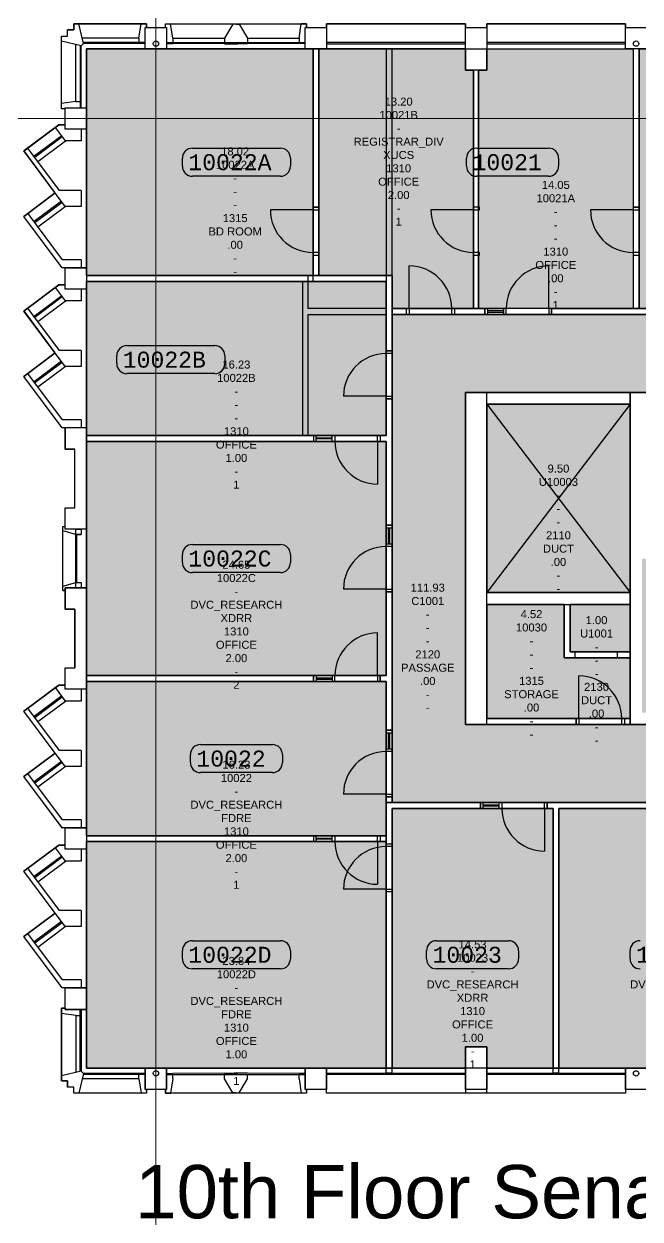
# Model space of a CAD drawing. Header units: millimetres. Extents: x -1147 to 79283, y -22262 to 494.
# Drawn here: x -1147 to 10403, y -21907 to 494 of the extents above; entities that cross this region are included whole.
import ezdxf

# ---------------------------------------------------------------- set-up
doc = ezdxf.new("R2010")
doc.units = ezdxf.units.MM
doc.header["$MEASUREMENT"] = 0
for name, color, linetype in [('BL', 8, 'Continuous'), ('BRICK_WALLS_P4', 1, 'Continuous'), ('COLUMNS_P5', 3, 'Continuous'), ('DR', 8, 'Continuous'), ('GROS$', 1, 'Continuous'), ('HL-TMP', 7, 'Continuous'), ('RM$', 5, 'Continuous'), ('RM$TXT', 5, 'Continuous'), ('SAPSE_P7', 20, 'Continuous'), ('TEXT', 7, 'Continuous'), ('WA', 6, 'Continuous'), ('WA_EXT', 7, 'Continuous'), ('WN', 4, 'Continuous')]:
    doc.layers.add(name, color=color, linetype=linetype)
doc.styles.add('arial', font='arial.ttf')
doc.styles.add('MONOTXT', font='monotxt.shx')
doc.styles.get("Standard").update_dxf_attribs({"font": 'arial.ttf'})

msp = doc.modelspace()

# ---------------------------------------------------------------- hatches: boundary and pattern name
at = {"layer": 'HL-TMP', "true_color": 0xffff00}
h = msp.add_hatch(color=2, dxfattribs=at)
h.paths.add_polyline_path([(5643, -5636), (5643, -4331), (28, -4331), (28, -7221), (5643, -7221)], flags=0)
h.paths.add_polyline_path([(5643, -7331), (28, -7331), (28, -11721), (5643, -11721), (5643, -10151)], flags=0)
h.paths.add_polyline_path([(5643, -14831), (28, -14831), (28, -19076), (5643, -19076)], flags=0)
h.paths.add_polyline_path([(8773, -14211), (5753, -14211), (5753, -19076), (7128, -19076), (7128, -18676), (7528, -18676), (7528, -19076), (8773, -19076)], flags=0)
h.paths.add_polyline_path([(13273, -14211), (8883, -14211), (8883, -19076), (13273, -19076)], flags=0)
h.paths.add_polyline_path([(16273, -14211), (13383, -14211), (13383, -19076), (16273, -19076)], flags=0)
h.paths.add_polyline_path([(19273, -14211), (16383, -14211), (16383, -19076), (19273, -19076)], flags=0)
h.paths.add_polyline_path([(22273, -14211), (19383, -14211), (19383, -19076), (22273, -19076)], flags=0)
h.paths.add_polyline_path([(26806, -14211), (25446, -14211), (25446, -16274), (22383, -16274), (22383, -19076), (26806, -19076)], flags=0)
h.paths.add_polyline_path([(29741, -14211), (26916, -14211), (26916, -19076), (29741, -19076)], flags=0)
h.paths.add_polyline_path([(32741, -14211), (32692, -14211), (29851, -14211), (29851, -19076), (32741, -19076)], flags=0)
h.paths.add_polyline_path([(37273, -14211), (32851, -14211), (32851, -19076), (37273, -19076)], flags=0)
h.paths.add_polyline_path([(40273, -14211), (37383, -14211), (37383, -19076), (40128, -19076), (40128, -18676), (40273, -18676)], flags=0)
h.paths.add_polyline_path([(43273, -14211), (40383, -14211), (40383, -18676), (40528, -18676), (40528, -19076), (43273, -19076)], flags=0)
h.paths.add_polyline_path([(47628, -11831), (42013, -11831), (42013, -14101), (43383, -14101), (43383, -19076), (47628, -19076)], flags=0)
h.paths.add_polyline_path([(47628, -8831), (42013, -8831), (42013, -11721), (47628, -11721)], flags=0)
h.paths.add_polyline_path([(47628, -5843), (42013, -5843), (42013, -8721), (47628, -8721)], flags=0)
h.paths.add_polyline_path([(47628, 24), (43383, 24), (43383, -4331), (42013, -4331), (42013, -4369), (42013, -5733), (47628, -5733)], flags=0)
h.paths.add_polyline_path([(43273, 24), (40528, 24), (40528, -376), (40383, -376), (40383, -4221), (43273, -4221)], flags=0)
h.paths.add_polyline_path([(40273, -376), (40128, -376), (40128, 24), (37383, 24), (37383, -4841), (40273, -4841)], flags=0)
h.paths.add_polyline_path([(37273, 24), (32916, 24), (32916, -4841), (37273, -4841), (37273, -4694)], flags=0)
h.paths.add_polyline_path([(32806, 24), (29793, 24), (29793, -4841), (32806, -4841)], flags=0)
h.paths.add_polyline_path([(28254, 24), (29683, 24), (29683, -4841), (28254, -4841)], flags=0)
h.paths.add_polyline_path([(22383, 24), (25273, 24), (25273, -4841), (22383, -4841)], flags=0)
h.paths.add_polyline_path([(19383, 24), (22273, 24), (22273, -4841), (19383, -4841)], flags=0)
h.paths.add_polyline_path([(19273, 24), (16383, 24), (16383, -4841), (19273, -4841)], flags=0)
h.paths.add_polyline_path([(16273, 24), (13383, 24), (13383, -4841), (16273, -4841)], flags=0)
h.paths.add_polyline_path([(13273, 24), (10383, 24), (10383, -4841), (13273, -4841)], flags=0)
h.paths.add_polyline_path([(7528, 24), (10273, 24), (10273, -4841), (7373, -4841), (7373, -376), (7528, -376)], flags=0)
h.paths.add_polyline_path([(7283, -376), (7128, -376), (7128, 24), (4383, 24), (4383, -4221), (5753, -4221), (5753, -4841), (7283, -4841)], flags=0)
h.paths.add_polyline_path([(5643, -11831), (28, -11831), (28, -14721), (5643, -14721), (5643, -14101)], flags=0)
at = {"layer": 'HL-TMP', "true_color": 0xffcc00}
h = msp.add_hatch(color=40, dxfattribs=at)
h.paths.add_polyline_path([(4273, 24), (28, 24), (28, -4221), (4273, -4221)], flags=0)
h.paths.add_polyline_path([(33673, -6526), (31438, -6526), (31438, -8706), (33673, -8706)], flags=0)
h.paths.add_polyline_path([(35773, -8806), (33773, -8806), (31438, -8806), (31438, -12526), (32427, -12526), (34218, -12526), (34218, -11776), (34218, -11326), (35773, -11326)], flags=0)
at = {"layer": 'HL-TMP', "true_color": 0x666666}
h = msp.add_hatch(color=251, dxfattribs=at)
h.paths.add_polyline_path([(19598, -6636), (16438, -6636), (16438, -12526), (19598, -12526)], flags=0)
h.paths.add_polyline_path([(31218, -6526), (28058, -6526), (28058, -6636), (28058, -12416), (31218, -12416)], flags=0)
h.paths.add_polyline_path([(37218, -4951), (5753, -4951), (5753, -5636), (5753, -10151), (5753, -14101), (37218, -14101), (37218, -12636), (35883, -12636), (32427, -12636), (27838, -12636), (27838, -12036), (25438, -12036), (25438, -12636), (23028, -12636), (22218, -12636), (22218, -12036), (19818, -12036), (19818, -12636), (19598, -12636), (13438, -12636), (13218, -12636), (10218, -12636), (7128, -12636), (7128, -6416), (35883, -6416), (35883, -12636), (37218, -12636)], flags=0)
h.paths.add_polyline_path([(25218, -6526), (22438, -6526), (22438, -11316), (22438, -11316), (22438, -12526), (23028, -12526), (25218, -12526), (25218, -12482)], flags=0)
h.paths.add_polyline_path([(11718, -9526), (10438, -9526), (10438, -12416), (11718, -12416)], flags=0)
h.paths.add_polyline_path([(41903, -5733), (41903, -4331), (40383, -4331), (40383, -4951), (37438, -4951), (37438, -6416), (40528, -6416), (40528, -12636), (40128, -12636), (37328, -12636), (37318, -14101), (41903, -14101)], flags=0)
at = {"layer": 'HL-TMP', "true_color": 0x99cd66}
h = msp.add_hatch(color=73, dxfattribs=at)
h.paths.add_polyline_path([(13218, -9636), (11938, -9636), (11938, -11196), (13218, -11196)], flags=0)
h.paths.add_polyline_path([(13218, -11416), (11938, -11416), (11938, -12416), (13218, -12416)], flags=0)
h.paths.add_polyline_path([(10218, -6636), (7528, -6636), (7528, -10166), (10218, -10166)], flags=0)
at = {"layer": 'HL-TMP', "true_color": 0xff6633}
h = msp.add_hatch(color=30, dxfattribs=at)
h.paths.add_polyline_path([(10218, -11386), (8982, -11386), (8982, -10386), (7528, -10386), (7528, -12526), (10218, -12526)], flags=0)
h.paths.add_polyline_path([(40128, -10386), (37438, -10386), (37438, -12416), (40128, -12416)], flags=0)
h.paths.add_polyline_path([(35773, -11426), (34318, -11426), (34318, -11776), (34438, -11776), (34438, -12526), (35773, -12526)], flags=0)
at = {"layer": 'HL-TMP', "true_color": 0x66cd4f}
msp.add_hatch(color=93, dxfattribs=at).paths.add_polyline_path([(10218, -10386), (9092, -10386), (9092, -11276), (9184, -11276), (10218, -11276)], flags=16)

# ---------------------------------------------------------------- linework, layer by layer
at = {"linetype": 'Continuous', "lineweight": 0}
for p, direction in [((1328, 24), (0, 1)), ((28, -1276), (1, 0))]:
    msp.add_xline(p, direction, dxfattribs=at)
at = {"layer": 'BL', "linetype": 'Continuous'}
for p, q in [((10218, -6636), (7528, -10166)), ((7528, -6636), (10218, -10166))]:
    msp.add_line(p, q, dxfattribs=at)
at = {"layer": 'BRICK_WALLS_P4', "linetype": 'Continuous'}
for p, q in [((7528, -6416), (10218, -6416)), ((7528, -6636), (7528, -6416)), ((10218, -6416), (10218, -6636)), ((7528, -6636), (10218, -6636)), ((7528, -10166), (10218, -10166)), ((7528, -10386), (7528, -10166)), ((10218, -10166), (10218, -10386)), ((7528, -10386), (8982, -10386)), ((8982, -10386), (10218, -10386)), ((8982, -10386), (8982, -11386)), ((9092, -10386), (9092, -11276)), ((8982, -11386), (10218, -11386)), ((9092, -11276), (10218, -11276)), ((9184, -11386), (9184, -11276)), ((9979, -11386), (9979, -11276)), ((10218, -11386), (10218, -11276)), ((7528, -12636), (7528, -12526)), ((9208, -12526), (7528, -12526)), ((9208, -12526), (9208, -12636)), ((10108, -12526), (10108, -12636)), ((10218, -12526), (10108, -12526)), ((10218, -12526), (10218, -12636)), ((9208, -12636), (7528, -12636)), ((10218, -12636), (10108, -12636))]:
    msp.add_line(p, q, dxfattribs=at)
at = {"layer": 'COLUMNS_P5', "linetype": 'Continuous'}
for p, q in [((7528, -6416), (7128, -6416)), ((7128, -12636), (7128, -6416)), ((7528, -12636), (7528, -6416)), ((10218, -12636), (10218, -6416)), ((10218, -6416), (10438, -6416)), ((28, -7076), (28, -8976)), ((-192, -8576), (-192, -7476)), ((28, -11976), (28, -10076)), ((-192, -10476), (-192, -11576)), ((7528, -12636), (7128, -12636)), ((10218, -12636), (10438, -12636))]:
    msp.add_line(p, q, dxfattribs=at)
for points in [[(1528, 24), (1128, 24), (1128, 424), (1528, 424), (1528, 24)], [(4528, 24), (4128, 24), (4128, 424), (4528, 424), (4528, 24)], [(7128, 424), (7528, 424), (7528, -376), (7128, -376), (7128, 424)], [(10528, 24), (10128, 24), (10128, 424), (10528, 424), (10528, 24)], [(28, -1476), (-372, -1476), (-372, -1076), (28, -1076), (28, -1476)], [(28, -4476), (-372, -4476), (-372, -4076), (28, -4076), (28, -4476)], [(28, -7076), (-372, -7076), (-372, -7476), (-192, -7476)], [(28, -8976), (-372, -8976), (-372, -8576), (-192, -8576)], [(28, -10076), (-372, -10076), (-372, -10476), (-192, -10476)], [(28, -11976), (-372, -11976), (-372, -11576), (-192, -11576)], [(28, -14976), (-372, -14976), (-372, -14576), (28, -14576), (28, -14976)], [(28, -17976), (-372, -17976), (-372, -17576), (28, -17576), (28, -17976)], [(7528, -19476), (7128, -19476), (7128, -18676), (7528, -18676), (7528, -19476)], [(1528, -19476), (1128, -19476), (1128, -19076), (1528, -19076), (1528, -19476)], [(4528, -19476), (4128, -19476), (4128, -19076), (4528, -19076), (4528, -19476)], [(10528, -19476), (10128, -19476), (10128, -19076), (10528, -19076), (10528, -19476)]]:
    msp.add_lwpolyline(points, dxfattribs=at)
at = {"layer": 'COLUMNS_P5', "linetype": 'Continuous', "lineweight": -3}
for centre in [(1328, 124), (10328, 124), (1328, -19176), (10328, -19176)]:
    msp.add_circle(centre, 50, dxfattribs=at)
at = {"layer": 'DR', "linetype": 'Continuous'}
for p, q in [((4273, -2991), (3473, -2991)), ((7283, -2991), (6483, -2991)), ((10273, -2991), (9473, -2991)), ((6073, -4841), (6073, -4041)), ((8693, -4841), (8693, -4041)), ((5643, -6486), (4843, -6486)), ((5483, -7331), (5483, -8131)), ((5643, -10101), (4843, -10101)), ((5483, -11721), (5483, -10921)), ((9258, -12526), (9258, -11726)), ((5643, -13943), (4843, -13943)), ((8613, -14211), (8613, -15011)), ((5483, -14831), (5483, -15631)), ((5643, -15726), (4843, -15726))]:
    msp.add_line(p, q, dxfattribs=at)
for points in [[(4383, -2991), (4383, -2941), (4273, -2941), (4273, -2991), (4383, -2991)], [(7393, -2991), (7393, -2941), (7283, -2941), (7283, -2991), (7393, -2991)], [(10383, -2991), (10383, -2941), (10273, -2941), (10273, -2991), (10383, -2991)], [(4383, -3841), (4383, -3791), (4273, -3791), (4273, -3841), (4383, -3841)], [(7393, -3841), (7393, -3791), (7283, -3791), (7283, -3841), (7393, -3841)], [(10383, -3841), (10383, -3791), (10273, -3791), (10273, -3841), (10383, -3841)], [(6073, -4951), (6023, -4951), (6023, -4841), (6073, -4841), (6073, -4951)], [(6923, -4951), (6873, -4951), (6873, -4841), (6923, -4841), (6923, -4951)], [(7543, -4841), (7543, -4951), (7493, -4951), (7493, -4841), (7543, -4841)], [(7843, -4951), (7893, -4951), (7893, -4841), (7843, -4841), (7843, -4951)], [(8693, -4951), (8743, -4951), (8743, -4841), (8693, -4841), (8693, -4951)], [(5753, -5636), (5753, -5686), (5643, -5686), (5643, -5636), (5753, -5636)], [(5753, -6486), (5753, -6536), (5643, -6536), (5643, -6486), (5753, -6486)], [(4333, -7331), (4333, -7221), (4283, -7221), (4283, -7331), (4333, -7331)], [(4633, -7221), (4683, -7221), (4683, -7331), (4633, -7331), (4633, -7221)], [(5483, -7221), (5533, -7221), (5533, -7331), (5483, -7331), (5483, -7221)], [(5643, -8951), (5753, -8951), (5753, -8901), (5643, -8901), (5643, -8951)], [(5753, -9251), (5753, -9301), (5643, -9301), (5643, -9251), (5753, -9251)], [(5753, -10101), (5753, -10151), (5643, -10151), (5643, -10101), (5753, -10101)], [(4333, -11721), (4333, -11831), (4283, -11831), (4283, -11721), (4333, -11721)], [(4633, -11831), (4683, -11831), (4683, -11721), (4633, -11721), (4633, -11831)], [(5483, -11831), (5533, -11831), (5533, -11721), (5483, -11721), (5483, -11831)], [(9258, -12636), (9208, -12636), (9208, -12526), (9258, -12526), (9258, -12636)], [(10108, -12636), (10058, -12636), (10058, -12526), (10108, -12526), (10108, -12636)], [(5643, -12793), (5753, -12793), (5753, -12743), (5643, -12743), (5643, -12793)], [(5753, -13093), (5753, -13143), (5643, -13143), (5643, -13093), (5753, -13093)], [(5753, -13943), (5753, -13993), (5643, -13993), (5643, -13943), (5753, -13943)], [(7463, -14211), (7463, -14101), (7413, -14101), (7413, -14211), (7463, -14211)], [(7763, -14101), (7813, -14101), (7813, -14211), (7763, -14211), (7763, -14101)], [(8613, -14101), (8663, -14101), (8663, -14211), (8613, -14211), (8613, -14101)], [(4333, -14831), (4333, -14721), (4283, -14721), (4283, -14831), (4333, -14831)], [(4633, -14721), (4683, -14721), (4683, -14831), (4633, -14831), (4633, -14721)], [(5483, -14721), (5533, -14721), (5533, -14831), (5483, -14831), (5483, -14721)], [(5753, -14876), (5753, -14926), (5643, -14926), (5643, -14876), (5753, -14876)], [(5753, -15726), (5753, -15776), (5643, -15776), (5643, -15726), (5753, -15726)]]:
    msp.add_lwpolyline(points, dxfattribs=at)
for centre, start, end in [((4273, -2991), 180, 270), ((7283, -2991), 180, 270), ((10273, -2991), 180, 270), ((6073, -4841), 0, 90), ((8693, -4841), 90, 180), ((5643, -6486), 90, 180), ((5483, -7331), 180, 270), ((5643, -10101), 90, 180), ((5483, -11721), 90, 180), ((9258, -12526), 0, 90), ((5643, -13943), 90, 180), ((8613, -14211), 180, 270), ((5483, -14831), 180, 270), ((5643, -15726), 90, 180)]:
    msp.add_arc(centre, 800, start, end, dxfattribs=at)
at = {"layer": 'GROS$'}
for points in [[(10528, -19476), (10128, -19476), (10128, -19546), (4528, -19546), (4528, -19476), (4208, -19476), (4152, -19476), (4152, -19511), (4152, -19546), (1505, -19546), (1505, -19476), (1152, -19476), (1152, -19546), (-209, -19546), (-209, -19490), (-209, -19435), (-270, -19435), (-330, -19435), (-330, -19313), (-442, -19313), (-442, -17953), (-372, -17953), (-372, -17576), (-427, -17576), (-1147, -16613), (-560, -16174), (-1147, -15388), (-491, -14898), (-372, -14898), (-372, -14576), (-418, -14576), (-424, -14580), (-1147, -13613), (-560, -13174), (-1147, -12388), (-491, -11898), (-372, -11898), (-372, -11576), (-192, -11576), (-192, -10476), (-372, -10476), (-372, -10125), (-417, -10125), (-417, -8926), (-372, -8926), (-372, -8576), (-192, -8576), (-192, -7476), (-372, -7476), (-372, -7076), (-427, -7076), (-1147, -6113), (-560, -5674), (-1142, -4885), (-491, -4398), (-372, -4398), (-372, -4076), (-427, -4076), (-1147, -3113), (-560, -2674), (-1142, -1885), (-491, -1398), (-372, -1398), (-372, -1099), (-442, -1099), (-442, 262), (-330, 262), (-330, 383), (-209, 383), (-209, 494), (1152, 494), (1152, 424), (1505, 424), (1505, 494), (4152, 494), (4152, 424), (4528, 424), (4528, 494), (7128, 494), (7128, 424), (7528, 424), (7528, 494), (10128, 494), (10128, 424), (10528, 424)], [(40128, -19076), (7528, -19076), (7528, -18676), (7128, -18676), (7128, -19076), (28, -19076), (28, -14831), (5643, -14831), (5643, -14721), (28, -14721), (28, -11831), (5643, -11831), (5643, -14101), (5753, -14101), (5753, -10151), (5643, -10151), (5643, -11721), (28, -11721), (28, -7331), (5643, -7331), (5643, -10151), (5753, -10151), (5753, -5636), (5643, -5636), (5643, -7221), (28, -7221), (28, -4331), (5643, -4331), (5643, -5636), (5753, -5636), (5753, -4221), (28, -4221), (28, 24), (4273, 24), (4273, -4221), (4383, -4221), (4383, 24), (7128, 24), (7128, -376), (7283, -376), (7283, -4841), (7373, -4841), (7373, -376), (7528, -376), (7528, 24), (10273, 24), (10273, -4841), (10383, -4841), (10383, 24), (13273, 24)], [(40273, -4841), (5753, -4841), (5753, -4951), (40383, -4951)], [(35883, -6416), (7128, -6416), (7128, -12636), (10218, -12636), (10218, -12526), (7528, -12526), (7528, -10386), (8982, -10386), (8982, -11386), (10218, -11386), (10218, -11276), (9184, -11276), (9092, -11276), (9092, -10386), (10218, -10386), (10218, -10166), (7528, -10166), (7528, -6636), (10218, -6636), (10218, -12636), (13218, -12636)], [(37218, -14101), (5753, -14101), (5643, -14101), (5643, -19076), (5753, -19076), (5753, -14211), (8773, -14211), (8773, -19076), (8883, -19076), (8883, -14211), (13273, -14211), (13273, -19076), (13383, -19076), (13383, -14211), (16273, -14211), (16273, -19076), (16383, -19076), (16383, -14211), (19273, -14211), (19273, -19076), (19383, -19076), (19383, -14211), (22273, -14211)]]:
    msp.add_lwpolyline(points, dxfattribs=at)
at = {"layer": 'RM$'}
for points in [[(4273, 24), (28, 24), (28, -4221), (4273, -4221)], [(7283, -376), (7283, -376), (7283, -376), (7128, -376), (7128, 24), (4383, 24), (4383, -4221), (5753, -4221), (5753, -4841), (7283, -4841)], [(7528, 24), (10273, 24), (10273, -4841), (7373, -4841), (7373, -376), (7528, -376)], [(13273, 24), (10383, 24), (10383, -4841), (13273, -4841)], [(5643, -5636), (5643, -4331), (28, -4331), (28, -7221), (5643, -7221)], [(10218, -6636), (7528, -6636), (7528, -10166), (10218, -10166)], [(5643, -7331), (28, -7331), (28, -11721), (5643, -11721), (5643, -10151)], [(10218, -11386), (8982, -11386), (8982, -10386), (7528, -10386), (7528, -12526), (10218, -12526)], [(10218, -10386), (9092, -10386), (9092, -11276), (9184, -11276), (10218, -11276)], [(5643, -11831), (28, -11831), (28, -14721), (5643, -14721), (5643, -14101)], [(8773, -14211), (5753, -14211), (5753, -19076), (7128, -19076), (7128, -18676), (7528, -18676), (7528, -19076), (8773, -19076)], [(13273, -14211), (8883, -14211), (8883, -19076), (13273, -19076)], [(5643, -14831), (28, -14831), (28, -19076), (5643, -19076)]]:
    msp.add_lwpolyline(points, close=True, dxfattribs=at)
for points in [[(37218, -4951), (5753, -4951), (5753, -5636), (5753, -10151), (5753, -14101), (37218, -14101)], [(23028, -12636), (22218, -12636), (22218, -12036), (19818, -12036), (19818, -12636), (19598, -12636), (13438, -12636), (13218, -12636), (10218, -12636), (7128, -12636), (7128, -6416), (35883, -6416)]]:
    msp.add_lwpolyline(points, dxfattribs=at)
at = {"layer": 'SAPSE_P7', "linetype": 'Continuous'}
for p, q in [((2011, -1836), (3661, -1836)), ((7338, -1836), (8688, -1836)), ((1823, -2173), (1823, -2023)), ((3848, -2023), (3848, -2173)), ((7151, -2173), (7151, -2023)), ((8876, -2023), (8876, -2173)), ((3661, -2361), (2011, -2361)), ((8688, -2361), (7338, -2361)), ((781, -5536), (2431, -5536)), ((593, -5874), (593, -5724)), ((2618, -5724), (2618, -5874)), ((2431, -6061), (781, -6061)), ((2011, -9263), (3661, -9263)), ((1823, -9601), (1823, -9451)), ((3848, -9451), (3848, -9601)), ((3661, -9788), (2011, -9788)), ((1973, -13351), (1973, -13201)), ((2161, -13013), (3511, -13013)), ((3698, -13201), (3698, -13351)), ((3511, -13538), (2161, -13538)), ((2011, -16691), (3661, -16691)), ((6588, -16691), (7938, -16691)), ((1823, -17028), (1823, -16878)), ((3848, -16878), (3848, -17028)), ((6401, -17028), (6401, -16878)), ((8126, -16878), (8126, -17028)), ((10216, -17028), (10216, -16878)), ((3661, -17216), (2011, -17216)), ((7938, -17216), (6588, -17216))]:
    msp.add_line(p, q, dxfattribs=at)
for points in [[(28, 24), (5643, 24), (5643, -4841), (4183, -4841), (4183, -4221), (28, -4221), (28, 24)], [(5753, 24), (10273, 24), (10273, -4841), (5753, -4841), (5753, 24)], [(10383, 24), (13273, 24), (13273, -4841), (10383, -4841), (10383, 24)], [(28, -4331), (4073, -4331), (4073, -7221), (28, -7221), (28, -4331)], [(4183, -7221), (4183, -4951), (5643, -4951), (5643, -7221), (4183, -7221)], [(28, -7331), (5643, -7331), (5643, -11721), (28, -11721), (28, -7331)], [(7528, -10386), (8982, -10386), (8982, -11386), (10218, -11386), (10218, -12526), (7528, -12526), (7528, -10386)], [(28, -11831), (5643, -11831), (5643, -14721), (28, -14721), (28, -11831)], [(5753, -14211), (8773, -14211), (8773, -19076), (5753, -19076), (5753, -14211)], [(8883, -14211), (13273, -14211), (13273, -19076), (8883, -19076), (8883, -14211)], [(28, -14831), (5643, -14831), (5643, -19076), (28, -19076), (28, -14831)]]:
    msp.add_lwpolyline(points, close=True, dxfattribs=at)
for centre, start, end in [((2011, -2023), 90, 180), ((3661, -2023), 0, 90), ((7338, -2023), 90, 180), ((8688, -2023), 0, 90), ((2011, -2173), 180, 270), ((3661, -2173), 270, 0), ((7338, -2173), 180, 270), ((8688, -2173), 270, 0), ((781, -5724), 90, 180), ((2431, -5724), 0, 90), ((781, -5874), 180, 270), ((2431, -5874), 270, 0), ((2011, -9451), 90, 180), ((3661, -9451), 0, 90), ((2011, -9601), 180, 270), ((3661, -9601), 270, 0), ((2161, -13201), 90, 180), ((3511, -13201), 0, 90), ((2161, -13351), 180, 270), ((3511, -13351), 270, 0), ((2011, -16878), 90, 180), ((3661, -16878), 0, 90), ((6588, -16878), 90, 180), ((7938, -16878), 0, 90), ((10403, -16878), 90, 180), ((2011, -17028), 180, 270), ((3661, -17028), 270, 0), ((6588, -17028), 180, 270), ((7938, -17028), 270, 0), ((10403, -17028), 180, 270)]:
    msp.add_arc(centre, 188, start, end, dxfattribs=at)
at = {"layer": 'WA', "linetype": 'Continuous'}
for p, q in [((4273, -2941), (4273, 24)), ((4383, -2941), (4383, 24)), ((10273, 24), (10273, -2941)), ((10383, 24), (10273, 24)), ((10383, 24), (10383, -2941)), ((4273, -2941), (4383, -2941)), ((10273, -2941), (10383, -2941)), ((4273, -3841), (4383, -3841)), ((4273, -4331), (4273, -3841)), ((4383, -4221), (4383, -3841)), ((10273, -3841), (10383, -3841)), ((10273, -3841), (10273, -4841)), ((10383, -3841), (10383, -4841)), ((4383, -4221), (5753, -4221)), ((5753, -4841), (5753, -4221)), ((4273, -4331), (5643, -4331)), ((5643, -5636), (5643, -4331)), ((5753, -4841), (6073, -4841)), ((6873, -4841), (7493, -4841)), ((7493, -4841), (7493, -4951)), ((8743, -4841), (10273, -4841)), ((8743, -4841), (8743, -4951)), ((10383, -4841), (10493, -4841)), ((5753, -4951), (6073, -4951)), ((5753, -5636), (5753, -4951)), ((6873, -4951), (7493, -4951)), ((8743, -4951), (10493, -4951)), ((5643, -5636), (5753, -5636)), ((5643, -6536), (5753, -6536)), ((5643, -7221), (5643, -6536)), ((5753, -8901), (5753, -6536)), ((4073, -7221), (28, -7221)), ((28, -7331), (28, -7221)), ((4183, -7331), (28, -7331)), ((4073, -7221), (4183, -7221)), ((4283, -7221), (4183, -7221)), ((4283, -7331), (4183, -7331)), ((4283, -7221), (4283, -7331)), ((5533, -7221), (5533, -7331)), ((5643, -7221), (5533, -7221)), ((5643, -7331), (5533, -7331)), ((5643, -8901), (5643, -7331)), ((5643, -8901), (5753, -8901)), ((5753, -10151), (5643, -10151)), ((5643, -11721), (5643, -10151)), ((5753, -12743), (5753, -10151)), ((28, -11721), (28, -11831)), ((4283, -11721), (28, -11721)), ((4283, -11831), (28, -11831)), ((4283, -11721), (4283, -11831)), ((5533, -11721), (5533, -11831)), ((5643, -11721), (5533, -11721)), ((5643, -11831), (5533, -11831)), ((5643, -12743), (5643, -11831)), ((5643, -12743), (5753, -12743)), ((5643, -13993), (5753, -13993)), ((5643, -14721), (5643, -13993)), ((5753, -14101), (5753, -13993)), ((5753, -14101), (7413, -14101)), ((7413, -14211), (7413, -14101)), ((8663, -14101), (10453, -14101)), ((8663, -14211), (8663, -14101)), ((5753, -14211), (7413, -14211)), ((5753, -14926), (5753, -14211)), ((8663, -14211), (8773, -14211)), ((8773, -15211), (8773, -14211)), ((8883, -14211), (10453, -14211)), ((8883, -15211), (8883, -14211)), ((28, -14721), (28, -14831)), ((4283, -14721), (28, -14721)), ((4283, -14721), (4283, -14831)), ((5533, -14721), (5533, -14831)), ((5643, -14721), (5533, -14721)), ((4283, -14831), (28, -14831)), ((5643, -14831), (5533, -14831)), ((5643, -14926), (5643, -14831)), ((8773, -19175), (8773, -15211)), ((8883, -19175), (8883, -15211)), ((5643, -19175), (5643, -15726)), ((5753, -19175), (5753, -15726)), ((5753, -19175), (5643, -19175)), ((8883, -19175), (8773, -19175))]:
    msp.add_line(p, q, dxfattribs=at)
at = {"layer": 'WA'}
for p, q in [((7283, -376), (7283, -2991)), ((7373, -376), (7373, -2991)), ((7283, -3791), (7283, -4841)), ((7373, -3791), (7373, -4841))]:
    msp.add_line(p, q, dxfattribs=at)
at = {"layer": 'WA_EXT', "linetype": 'Continuous'}
for p, q in [((-209, 494), (-209, 383)), ((-116, 494), (-209, 494)), ((1052, 494), (-116, 494)), ((-32, 124), (-116, 494)), ((1010, 224), (1052, 494)), ((1152, 494), (1052, 494)), ((1152, 424), (1152, 494)), ((1505, 494), (1604, 494)), ((1505, 424), (1505, 494)), ((2770, 492), (1604, 494)), ((1647, 224), (1604, 494)), ((2770, 492), (2615, 224)), ((2828, 492), (2770, 492)), ((2828, 492), (2887, 492)), ((4052, 494), (2887, 492)), ((2887, 492), (3042, 224)), ((4010, 224), (4052, 494)), ((4152, 494), (4052, 494)), ((4152, 424), (4152, 494)), ((-442, 168), (-442, 262)), ((-442, 262), (-330, 262)), ((-209, 383), (-330, 383)), ((-330, 262), (-330, 383)), ((1010, 224), (-55, 224)), ((1010, 224), (1010, 143)), ((1647, 224), (2615, 224)), ((1647, 224), (1647, 143)), ((2615, 224), (2615, 143)), ((3042, 224), (4010, 224)), ((3042, 224), (3042, 143)), ((4010, 224), (4010, 143)), ((-442, -1000), (-442, 168)), ((-71, 85), (-442, 168)), ((-172, -958), (-172, 107)), ((-91, 89), (-91, -1076)), ((-71, 85), (-52, 104)), ((-71, -958), (-71, 85)), ((-32, 124), (-52, 104)), ((1128, 143), (-36, 143)), ((1010, 124), (-32, 124)), ((1128, 124), (1010, 124)), ((1528, 143), (4128, 143)), ((1528, 124), (1647, 124)), ((2615, 123), (1647, 124)), ((2615, 123), (2861, 123)), ((3042, 123), (2796, 123)), ((4010, 124), (3042, 123)), ((4128, 124), (4010, 124)), ((7128, 143), (4528, 143)), ((4528, 123), (7128, 123)), ((10128, 143), (7528, 143)), ((7528, 123), (10128, 123)), ((-172, -958), (-442, -1000)), ((-442, -1099), (-442, -1000)), ((-372, -1099), (-442, -1099)), ((-172, -958), (-91, -958)), ((-71, -1076), (-71, -958)), ((-491, -1398), (-1147, -1888)), ((-555, -1446), (-1142, -1885)), ((-367, -1698), (-555, -1446)), ((-372, -1398), (-491, -1398)), ((-72, -1476), (-72, -1698)), ((-439, -1602), (-955, -1988)), ((-943, -2004), (-427, -1618)), ((-883, -2084), (-367, -1698)), ((-72, -1698), (-367, -1698)), ((-372, -2926), (-1147, -1888)), ((-478, -2626), (-1072, -1832)), ((-560, -2674), (-1147, -3113)), ((-72, -2626), (-478, -2626)), ((-72, -2626), (-72, -2926)), ((-443, -2830), (-955, -3212)), ((-943, -3228), (-431, -2846)), ((-427, -4076), (-1147, -3113)), ((-422, -3926), (-1072, -3056)), ((-883, -3308), (-372, -2926)), ((-72, -2926), (-372, -2926)), ((-72, -3926), (-422, -3926)), ((-72, -3926), (-422, -3926)), ((-72, -3926), (-72, -4076)), ((28, -4076), (-427, -4076)), ((-491, -4398), (-1147, -4888)), ((-555, -4446), (-1142, -4885)), ((-367, -4698), (-555, -4446)), ((-372, -4398), (-491, -4398)), ((-72, -4476), (-72, -4698)), ((-439, -4602), (-955, -4988)), ((-943, -5004), (-427, -4618)), ((-883, -5084), (-367, -4698)), ((-72, -4698), (-367, -4698)), ((-372, -5926), (-1147, -4888)), ((-478, -5626), (-1072, -4832)), ((-560, -5674), (-1147, -6113)), ((-72, -5626), (-478, -5626)), ((-72, -5626), (-72, -5926)), ((-443, -5830), (-955, -6212)), ((-943, -6228), (-431, -5846)), ((-883, -6308), (-372, -5926)), ((-72, -5926), (-372, -5926)), ((-427, -7076), (-1147, -6113)), ((-422, -6926), (-1072, -6056)), ((-72, -6926), (-422, -6926)), ((-72, -6926), (-422, -6926)), ((-72, -6926), (-72, -7076)), ((28, -7076), (-427, -7076)), ((-417, -9009), (-417, -8926)), ((-417, -8926), (-372, -8926)), ((-172, -9076), (-417, -9009)), ((-417, -10043), (-417, -9009)), ((-172, -8976), (-72, -8976)), ((-172, -9076), (-172, -8976)), ((-72, -9076), (-172, -9076)), ((-172, -9976), (-172, -9076)), ((-155, -9976), (-155, -9076)), ((-155, -9076), (-72, -9076)), ((-72, -8976), (-72, -9076)), ((-419, -10043), (-172, -9976)), ((-417, -10125), (-417, -10043)), ((-172, -9976), (-72, -9976)), ((-172, -10076), (-172, -9976)), ((-72, -10076), (-172, -10076)), ((-72, -9976), (-72, -10076)), ((-417, -10125), (-372, -10125)), ((-491, -11898), (-1147, -12388)), ((-555, -11946), (-1142, -12385)), ((-367, -12198), (-555, -11946)), ((-372, -11898), (-491, -11898)), ((-72, -11976), (-72, -12198)), ((-439, -12102), (-955, -12488)), ((-943, -12504), (-427, -12118)), ((-883, -12584), (-367, -12198)), ((-72, -12198), (-367, -12198)), ((-372, -13426), (-1147, -12388)), ((-478, -13126), (-1072, -12332)), ((-560, -13174), (-1147, -13613)), ((-72, -13126), (-478, -13126)), ((-72, -13126), (-72, -13426)), ((-443, -13330), (-955, -13712)), ((-943, -13728), (-431, -13346)), ((-883, -13808), (-372, -13426)), ((-72, -13426), (-372, -13426)), ((-427, -14576), (-1147, -13613)), ((-422, -14426), (-1072, -13556)), ((-72, -14426), (-422, -14426)), ((-72, -14426), (-422, -14426)), ((-72, -14426), (-72, -14576)), ((28, -14576), (-427, -14576)), ((-491, -14898), (-1147, -15388)), ((-555, -14946), (-1142, -15385)), ((-367, -15198), (-555, -14946)), ((-372, -14898), (-491, -14898)), ((-72, -14976), (-72, -15198)), ((-439, -15102), (-955, -15488)), ((-943, -15504), (-427, -15118)), ((-883, -15584), (-367, -15198)), ((-72, -15198), (-367, -15198)), ((-372, -16426), (-1147, -15388)), ((-478, -16126), (-1072, -15332)), ((-72, -16126), (-478, -16126)), ((-72, -16126), (-72, -16426)), ((-560, -16174), (-1147, -16613)), ((-443, -16330), (-955, -16712)), ((-943, -16728), (-431, -16346)), ((-422, -17426), (-1072, -16556)), ((-883, -16808), (-372, -16426)), ((-72, -16426), (-372, -16426)), ((-427, -17576), (-1147, -16613)), ((-72, -17426), (-422, -17426)), ((-72, -17426), (-422, -17426)), ((-72, -17426), (-72, -17576)), ((28, -17576), (-427, -17576)), ((-372, -17953), (-442, -17953)), ((-442, -17953), (-442, -18052)), ((-442, -18052), (-442, -19220)), ((-172, -18094), (-442, -18052)), ((-172, -18094), (-91, -18094)), ((-172, -18094), (-172, -19159)), ((-91, -19141), (-91, -17976)), ((-71, -17976), (-71, -18094)), ((-71, -18094), (-71, -19136)), ((-71, -19136), (-442, -19220)), ((-442, -19220), (-442, -19313)), ((-32, -19176), (-116, -19546)), ((-71, -19136), (-52, -19156)), ((-32, -19176), (-52, -19156)), ((1128, -19195), (-36, -19195)), ((1010, -19176), (-32, -19176)), ((1128, -19176), (1010, -19176)), ((1010, -19276), (1010, -19195)), ((1528, -19176), (1647, -19176)), ((1528, -19195), (4128, -19195)), ((2615, -19175), (1647, -19176)), ((1647, -19276), (1647, -19195)), ((2615, -19175), (2861, -19175)), ((2615, -19276), (2615, -19195)), ((3042, -19175), (2796, -19175)), ((4010, -19176), (3042, -19175)), ((3042, -19276), (3042, -19195)), ((4128, -19176), (4010, -19176)), ((4010, -19276), (4010, -19195)), ((4528, -19175), (7128, -19175)), ((7128, -19195), (4528, -19195)), ((7528, -19175), (10128, -19175)), ((10128, -19195), (7528, -19195)), ((-442, -19313), (-330, -19313)), ((-330, -19313), (-330, -19434)), ((-209, -19435), (-330, -19434)), ((-209, -19546), (-209, -19435)), ((1010, -19276), (-55, -19276)), ((1010, -19276), (1052, -19546)), ((1152, -19476), (1152, -19546)), ((1505, -19476), (1505, -19546)), ((1647, -19276), (1604, -19546)), ((2770, -19544), (2615, -19276)), ((2887, -19544), (3042, -19276)), ((4010, -19276), (4052, -19546)), ((4152, -19476), (4152, -19546)), ((-116, -19546), (-209, -19546)), ((1052, -19546), (-116, -19546)), ((1152, -19546), (1052, -19546)), ((1505, -19546), (1604, -19546)), ((2770, -19544), (1604, -19546)), ((2828, -19544), (2770, -19544)), ((2828, -19544), (2887, -19544)), ((4052, -19546), (2887, -19544)), ((4152, -19546), (4052, -19546))]:
    msp.add_line(p, q, dxfattribs=at)
for points in [[(7128, 494), (4528, 494), (4528, 24), (7128, 24), (7128, 494)], [(10128, 494), (7528, 494), (7528, 24), (10128, 24), (10128, 494)], [(-372, -1099), (-372, -1076), (28, -1076), (28, 24), (1128, 24), (1128, 424), (1152, 424)], [(1505, 424), (1528, 424), (1528, 24), (4128, 24), (4128, 424), (4152, 424)], [(28, -4076), (28, -1476), (-372, -1476), (-372, -1398)], [(28, -7076), (28, -4476), (-372, -4476), (-372, -4398)], [(-372, -10125), (-372, -10076), (28, -10076), (28, -8976), (-372, -8976), (-372, -8926)], [(28, -14576), (28, -11976), (-372, -11976), (-372, -11898)], [(28, -17576), (28, -14976), (-372, -14976), (-372, -14898)], [(-372, -17953), (-372, -17976), (28, -17976), (28, -19076), (1128, -19076), (1128, -19476), (1152, -19476)], [(1505, -19476), (1528, -19476), (1528, -19076), (4128, -19076), (4128, -19476), (4152, -19476)], [(7128, -19546), (4528, -19546), (4528, -19076), (7128, -19076), (7128, -19546)], [(10128, -19546), (7528, -19546), (7528, -19076), (10128, -19076), (10128, -19546)]]:
    msp.add_lwpolyline(points, dxfattribs=at)
at = {"layer": 'WN', "linetype": 'Continuous'}
for p, q in [((7543, -4841), (7843, -4841)), ((7843, -4886), (7543, -4886)), ((7543, -4906), (7843, -4906)), ((7843, -4951), (7543, -4951)), ((4633, -7221), (4333, -7221)), ((4333, -7266), (4633, -7266)), ((4633, -7286), (4333, -7286)), ((4333, -7331), (4633, -7331)), ((5643, -8951), (5643, -9251)), ((5688, -9251), (5688, -8951)), ((5708, -8951), (5708, -9251)), ((5753, -9251), (5753, -8951)), ((4333, -11721), (4633, -11721)), ((4633, -11766), (4333, -11766)), ((4333, -11786), (4633, -11786)), ((4633, -11831), (4333, -11831)), ((5643, -12793), (5643, -13093)), ((5688, -13093), (5688, -12793)), ((5708, -12793), (5708, -13093)), ((5753, -13093), (5753, -12793)), ((7763, -14101), (7463, -14101)), ((7463, -14146), (7763, -14146)), ((7763, -14166), (7463, -14166)), ((7463, -14211), (7763, -14211)), ((4633, -14721), (4333, -14721)), ((4333, -14766), (4633, -14766)), ((4633, -14786), (4333, -14786)), ((4333, -14831), (4633, -14831))]:
    msp.add_line(p, q, dxfattribs=at)

# ---------------------------------------------------------------- texts
at = {"layer": 'RM$TXT', "char_height": 150, "attachment_point": 8}
for s, insert in [('13.20^M^J10021B^M^J-^M^JREGISTRAR_DIV^M^JXUCS^M^J1310^M^JOFFICE^M^J2.00^M^J-^M^J1^M^J', (5878, -3288)), ('18.02^M^J10022A^M^J-^M^J-^M^J-^M^J1315^M^JBD ROOM^M^J.00^M^J-^M^J-^M^J', (2813, -4221)), ('14.05^M^J10021A^M^J-^M^J-^M^J-^M^J1310^M^JOFFICE^M^J.00^M^J-^M^J1^M^J', (8823, -4849)), ('16.23^M^J10022B^M^J-^M^J-^M^J-^M^J1310^M^JOFFICE^M^J1.00^M^J-^M^J1^M^J', (2836, -8216)), ('9.50^M^JU10003^M^J-^M^J-^M^J-^M^J2110^M^JDUCT^M^J.00^M^J-^M^J-^M^J', (8873, -10166)), ('24.65^M^J10022C^M^J-^M^JDVC_RESEARCH^M^JXDRR^M^J1310^M^JOFFICE^M^J2.00^M^J-^M^J2^M^J', (2836, -11968)), ('111.93^M^JC1001^M^J-^M^J-^M^J-^M^J2120^M^JPASSAGE^M^J.00^M^J-^M^J-^M^J', (6423, -12398)), ('4.52^M^J10030^M^J-^M^J-^M^J-^M^J1315^M^JSTORAGE^M^J.00^M^J-^M^J-^M^J', (8368, -12894)), ('1.00^M^JU1001^M^J-^M^J-^M^J-^M^J2130^M^JDUCT^M^J.00^M^J-^M^J-^M^J', (9587, -13007)), ('16.23^M^J10022^M^J-^M^JDVC_RESEARCH^M^JFDRE^M^J1310^M^JOFFICE^M^J2.00^M^J-^M^J1^M^J', (2836, -15716)), ('14.53^M^J10023^M^J-^M^JDVC_RESEARCH^M^JXDRR^M^J1310^M^JOFFICE^M^J1.00^M^J-^M^J1^M^J', (7263, -19084)), ('21.36^M^J10024^M^J-^M^JDVC_RESEARCH^M^JXDRR^M^J1310^M^JOFFICE^M^J1.00^M^J-^M^J1^M^J', (11078, -19084)), ('23.84^M^J10022D^M^J-^M^JDVC_RESEARCH^M^JFDRE^M^J1310^M^JOFFICE^M^J1.00^M^J-^M^J1^M^J', (2836, -19394))]:
    msp.add_mtext(s, dxfattribs=dict(at, insert=insert))
at = {"layer": 'SAPSE_P7', "linetype": 'Continuous', "style": 'MONOTXT'}
for s, p in [('10022A', (1936, -2248)), ('10021', (7263, -2248)), ('10022B', (706, -5949)), ('10022C', (1936, -9676)), ('10022', (2086, -13426)), ('10022D', (1936, -17103)), ('10023', (6513, -17103)), ('10024', (10328, -17103))]:
    msp.add_text(s, height=300, dxfattribs=at).set_placement(p)
at = {"layer": 'TEXT', "linetype": 'Continuous', "style": 'arial'}
msp.add_text('10th Floor Senate House', height=1000, dxfattribs=at).set_placement((938, -21893))

doc.saveas('drawing.dxf')
